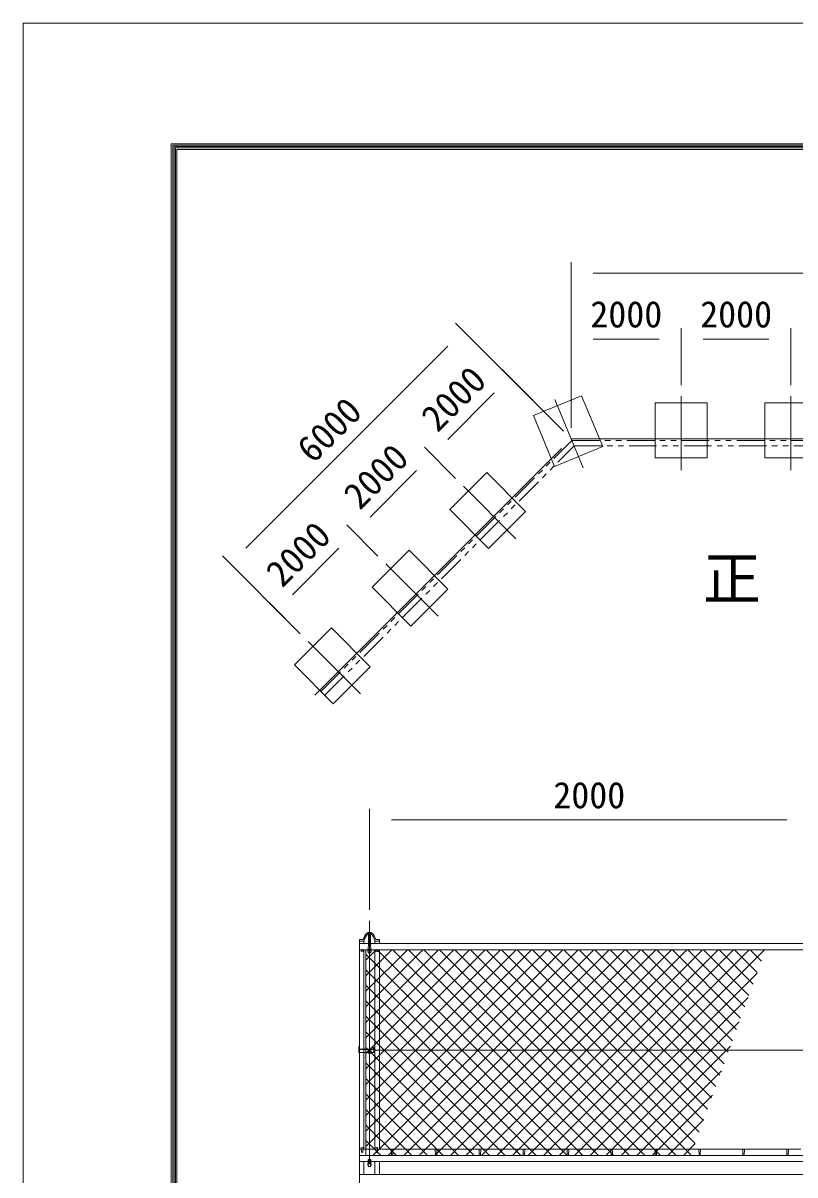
# Model space of a CAD drawing. Units: millimetres, scale not verified, with parts at other scales. Extents: x -10500 to 10500, y -7425 to 7425.
# Drawn here: x -10500 to -6986, y 2181 to 7425 of the extents above; entities that cross this region are included whole.
import ezdxf
from ezdxf.enums import TextEntityAlignment as Align

# ---------------------------------------------------------------- set-up
doc = ezdxf.new("R2010")
doc.units = ezdxf.units.MM
doc.header["$LTSCALE"] = 50
doc.linetypes.add('USER1', pattern=[50.8, 31.75, -6.35, 6.35, -6.35])
doc.linetypes.add('USER2', pattern=[5, 2.5, -0.5, 0.5, -0.5, 0.5, -0.5])
for name, color, linetype, lineweight in [('0-0_D-STR3', 3, 'Continuous', 13), ('0-1_D-STR1', 1, 'Continuous', 18), ('0-2_D-BMK', 2, 'USER1', 13), ('0-5_D-STR2', 7, 'Continuous', 9), ('0-6_D-STR-DIM', 7, 'Continuous', 9), ('0-8_D-BGD', 7, 'Continuous', 9), ('0-9_D-STR4', 7, 'Continuous', 9), ('0-B_D-TTL', 7, 'Continuous', 9)]:
    doc.layers.add(name, color=color, linetype=linetype, lineweight=lineweight)
doc.layers.add('0-3_D-TTL-TXT', color=7, linetype='Continuous')
doc.styles.add('ＭＳ ゴシック', font='')
doc.styles.get('ＭＳ ゴシック').set_extended_font_data('MS Gothic')

msp = doc.modelspace()

# ---------------------------------------------------------------- linework, layer by layer
at = {"layer": '0-0_D-STR3'}
for p, q in [((-8929.29, 3284.53), (-8930.49, 3283.83)), ((-8930.49, 3283.39), (-8930.49, 3283.83)), ((-8930.49, 3283.39), (-8915.48, 3283.39)), ((-8929.29, 3284.53), (-8916.69, 3284.53)), ((-8926.99, 3222.75), (-8926.99, 3278.39)), ((-8926.74, 3283.39), (-8926.74, 3283.83)), ((-8919.24, 3283.39), (-8919.24, 3283.83)), ((-8918.99, 3222.75), (-8918.99, 3278.39)), ((-8916.69, 3284.53), (-8915.48, 3283.83)), ((-8915.48, 3283.39), (-8915.48, 3283.83)), ((-8938.99, 3206.31), (-8938.99, 2727.33)), ((-8930.49, 3202.25), (-8930.49, 3197.65)), ((-8929.24, 3217.92), (-8929.24, 3204.16)), ((-8926.74, 3207.98), (-8926.74, 3203.38)), ((-8915.48, 3202.25), (-8919.24, 3207.98)), ((-8919.24, 3207.98), (-8919.24, 3203.38)), ((-8916.74, 3217.92), (-8916.74, 3204.16)), ((-8915.48, 3202.25), (-8915.48, 3197.65)), ((-8929.24, 3195.48), (-8929.24, 3192.35)), ((-8929.24, 3192.35), (-8927.43, 3192.35)), ((-8918.54, 3192.35), (-8916.74, 3192.35)), ((-8916.74, 3195.48), (-8916.74, 3192.35)), ((-8971.74, 2763.46), (-8971.74, 2739.88)), ((-8969.74, 2765.46), (-8967.99, 2765.46)), ((-8969.74, 2751.32), (-8904.99, 2751.32)), ((-8969.74, 2737.88), (-8929.24, 2737.88)), ((-8968.54, 2761.2), (-8968.54, 2755.58)), ((-8966.54, 2753.58), (-8908.19, 2753.58)), ((-8938.99, 2737.88), (-8938.99, 2269.4)), ((-8930.49, 2740.52), (-8930.49, 2744.6)), ((-8929.24, 2738.74), (-8929.24, 2734.7)), ((-8929.24, 2734.7), (-8927.24, 2734.7)), ((-8927.24, 2735.91), (-8927.24, 2734.7)), ((-8926.99, 2740.5), (-8926.99, 2737.67)), ((-8926.74, 2745.82), (-8926.74, 2749.91)), ((-8919.24, 2745.82), (-8919.24, 2749.91)), ((-8918.99, 2740.5), (-8918.99, 2737.67)), ((-8918.74, 2735.91), (-8918.74, 2734.7)), ((-8918.74, 2734.7), (-8916.74, 2734.7)), ((-8916.74, 2738.74), (-8916.74, 2734.7)), ((-8916.74, 2737.88), (-8904.99, 2737.88)), ((-8915.48, 2740.52), (-8915.48, 2744.6)), ((-8906.19, 2755.58), (-8906.19, 2760.65)), ((-8906.19, 2760.65), (-8902.99, 2760.65)), ((-8902.99, 2739.88), (-8902.99, 2760.65)), ((-8902.99, 2748.88), (-6929.24, 2748.88)), ((-8930.49, 2230.68), (-8930.49, 2226.09)), ((-8929.24, 2232.6), (-8929.24, 2251.19)), ((-8927.24, 2251.19), (-8929.24, 2251.19)), ((-8929.24, 2240.58), (-8927.24, 2240.58)), ((-8927.24, 2235.65), (-8927.24, 2251.19)), ((-8926.74, 2236.41), (-8926.74, 2231.81)), ((-8915.48, 2230.68), (-8919.24, 2236.41)), ((-8919.24, 2236.41), (-8919.24, 2231.81)), ((-8918.74, 2235.65), (-8918.74, 2251.19)), ((-8918.74, 2251.19), (-8916.74, 2251.19)), ((-8918.74, 2240.58), (-8916.74, 2240.58)), ((-8916.74, 2232.6), (-8916.74, 2251.19)), ((-8915.48, 2230.68), (-8915.48, 2226.09))]:
    msp.add_line(p, q, dxfattribs=at)
for points in [[(-8919.24, 3207.98), (-8926.74, 3207.98), (-8930.49, 3202.25)], [(-8915.48, 2744.6), (-8919.24, 2749.91), (-8926.74, 2749.91), (-8930.49, 2744.6)], [(-8915.48, 2740.52), (-8919.24, 2745.82), (-8926.74, 2745.82), (-8930.49, 2740.52), (-8926.74, 2735.21), (-8924.96, 2735.21)], [(-8921.02, 2735.21), (-8919.24, 2735.21), (-8915.48, 2740.52)], [(-8919.24, 2236.41), (-8926.74, 2236.41), (-8930.49, 2230.68)]]:
    msp.add_lwpolyline(points, dxfattribs=at)
for points in [[(-8919.24, 3203.38), (-8926.74, 3203.38), (-8930.49, 3197.65), (-8926.74, 3191.15), (-8919.24, 3191.15), (-8915.48, 3197.65)], [(-8919.24, 2231.81), (-8926.74, 2231.81), (-8930.49, 2226.09), (-8926.74, 2219.59), (-8919.24, 2219.59), (-8915.48, 2226.09)]]:
    msp.add_lwpolyline(points, close=True, dxfattribs=at)
for centre, radius, start, end in [((-8928.62, 3281.09), 3.32, 55.61585, 124.38415), ((-8922.99, 3271.99), 12.42, 72.4121, 107.5879), ((-8917.36, 3281.09), 3.32, 55.61585, 124.38415), ((-8922.99, 3217.92), 6.25, 0, 180), ((-8922.99, 3197.41), 6.25, 177.75339, 2.24661), ((-8969.74, 2763.46), 2, 90, 180), ((-8969.74, 2753.32), 2, 180, 270), ((-8969.74, 2739.88), 2, 180, 270), ((-8966.54, 2761.2), 2, 136.20109, 180), ((-8966.54, 2755.58), 2, 180, 270), ((-8922.99, 2738.24), 4.59, 29.48458, 150.51542), ((-8908.19, 2755.58), 2, 270, 0), ((-8904.99, 2753.32), 2, 270, 0), ((-8904.99, 2739.88), 2, 270, 0), ((-8922.99, 2225.84), 6.25, 177.75339, 2.24661)]:
    msp.add_arc(centre, radius, start, end, dxfattribs=at)
for centre, ratio, start_param, end_param in [((-8922.99, 3197.65), 0.748157, 3.1415927, 6.2831853), ((-8922.99, 2740.09), 0.721249, 2.1782275, 7.2465505), ((-8922.99, 2226.09), 0.748157, 3.1415927, 6.2831853)]:
    msp.add_ellipse(centre, major_axis=(-6.25, 0), ratio=ratio, start_param=start_param, end_param=end_param, dxfattribs=at)
for centre, major_axis in [((-8922.99, 2737.67), (-4, 0)), ((-8922.99, 2736.82), (-2.8, 0))]:
    msp.add_ellipse(centre, major_axis=major_axis, ratio=0.707107, dxfattribs=at)
at = {"layer": '0-1_D-STR1'}
for p, q in [((-8954.41, 3252.28), (-8966.49, 3252.28)), ((-8930.49, 3283.39), (-8915.48, 3283.39)), ((-8929.43, 3278.39), (-8916.55, 3278.39)), ((-8891.56, 3252.28), (-8879.49, 3252.28)), ((-8967.99, 3245.2), (-8967.99, 3250.78)), ((-8967.99, 3245.2), (-8967.99, 3250.78)), ((-8967.99, 3245.2), (-8967.99, 2727.94)), ((-8949.63, 3245.2), (-8967.99, 3245.2)), ((-8926.99, 3234.6), (-8967.99, 3234.6)), ((-8929.24, 3205.02), (-8967.99, 3205.02)), ((-8959.49, 3204.58), (-8960.24, 3197.04)), ((-8953.49, 3204.58), (-8952.74, 3197.04)), ((-8947.99, 3245.2), (-8947.99, 3234.6)), ((-8947.99, 3206.31), (-8947.99, 2727.33)), ((-6926.99, 3234.6), (-8918.99, 3234.6)), ((-6929.24, 3205.02), (-8916.74, 3205.02)), ((-8897.99, 3234.6), (-8897.99, 3245.2)), ((-8897.99, 2297.68), (-8897.99, 3206.31)), ((-8896.34, 3245.2), (-8877.99, 3245.2)), ((-8892.49, 3204.58), (-8893.24, 3197.04)), ((-8886.49, 3204.58), (-8885.74, 3197.04)), ((-8877.99, 3245.2), (-8877.99, 3250.78)), ((-8877.99, 3234.6), (-8877.99, 3245.2)), ((-8877.99, 2297.68), (-8877.99, 3206.31)), ((-8967.99, 2737.88), (-8967.99, 1691.57)), ((-8947.99, 2737.88), (-8947.99, 2297.68)), ((-8959.91, 2297.68), (-8967.99, 2297.68)), ((-4172.99, 2269.4), (-8967.99, 2269.4)), ((-8959.49, 2285.46), (-8960.24, 2306.96)), ((-8953.49, 2285.46), (-8952.74, 2306.96)), ((-8892.91, 2297.68), (-8953.06, 2297.68)), ((-8892.49, 2285.46), (-8893.24, 2306.96)), ((-8886.49, 2285.46), (-8885.74, 2306.96)), ((-6959.91, 2297.68), (-8886.06, 2297.68)), ((-8822.99, 2272.75), (-8823.74, 2295.47)), ((-8816.99, 2272.75), (-8816.24, 2295.47)), ((-8622.99, 2272.75), (-8623.74, 2295.47)), ((-8616.99, 2272.75), (-8616.24, 2295.47)), ((-8422.99, 2272.75), (-8423.74, 2295.47)), ((-8416.99, 2272.75), (-8416.24, 2295.47)), ((-8222.99, 2272.75), (-8223.74, 2295.47)), ((-8216.99, 2272.75), (-8216.24, 2295.47)), ((-8022.99, 2272.75), (-8023.74, 2295.47)), ((-8016.99, 2272.75), (-8016.24, 2295.47)), ((-7822.99, 2272.75), (-7823.74, 2295.47)), ((-7816.99, 2272.75), (-7816.24, 2295.47)), ((-7622.99, 2272.75), (-7623.74, 2295.47)), ((-7616.99, 2272.75), (-7616.24, 2295.47)), ((-7422.99, 2272.75), (-7423.74, 2295.47)), ((-7416.99, 2272.75), (-7416.24, 2295.47)), ((-7222.99, 2272.75), (-7223.74, 2295.47)), ((-7216.99, 2272.75), (-7216.24, 2295.47)), ((-7022.99, 2272.75), (-7023.74, 2295.47)), ((-7016.99, 2272.75), (-7016.24, 2295.47)), ((-8929.24, 2241.11), (-8967.99, 2241.11)), ((-8947.99, 2241.11), (-8947.99, 2182.07)), ((-8918.74, 2241.11), (-8927.24, 2241.11)), ((-8927.24, 2241.11), (-8918.74, 2241.11)), ((-6929.24, 2241.11), (-8916.74, 2241.11)), ((-8897.99, 2182.07), (-8897.99, 2241.11)), ((-8877.99, 2182.07), (-8877.99, 2241.11)), ((-8967.99, 2182.07), (-4172.99, 2182.07))]:
    msp.add_line(p, q, dxfattribs=at)
for centre, radius, start, end in [((-8966.49, 3250.78), 1.5, 90, 180), ((-8954.41, 3256.28), 4, 270, 350.85863), ((-8901.21, 3242.16), 51.07, 129.15493, 164.69044), ((-8891.04, 3237), 57.07, 135.26125, 169.49469), ((-8930.49, 3279.89), 3.5, 90, 147.73028), ((-8929.43, 3275.89), 2.5, 90, 149.15113), ((-8916.55, 3275.89), 2.5, 30.84887, 90), ((-8915.48, 3279.89), 3.5, 32.26972, 90), ((-8954.94, 3237), 57.07, 10.50531, 44.73875), ((-8944.77, 3242.16), 51.07, 15.30956, 50.84507), ((-8891.56, 3256.28), 4, 189.14137, 270), ((-8879.49, 3250.78), 1.5, 0, 90), ((-8956.49, 3203.33), 3.25, 22.61986, 157.38014), ((-8949.63, 3247.7), 2.5, 270, 353.11764), ((-8896.34, 3247.7), 2.5, 186.88236, 270), ((-8889.49, 3203.33), 3.25, 22.61986, 157.38014), ((-8956.49, 2286.71), 3.25, 202.61986, 337.38014), ((-8889.49, 2286.71), 3.25, 202.61986, 337.38014), ((-8819.99, 2274), 3.25, 202.61986, 337.38014), ((-8619.99, 2274), 3.25, 202.61986, 337.38014), ((-8419.99, 2274), 3.25, 202.61986, 337.38014), ((-8219.99, 2274), 3.25, 202.61986, 337.38014), ((-8019.99, 2274), 3.25, 202.61986, 337.38014), ((-7819.99, 2274), 3.25, 202.61986, 337.38014), ((-7619.99, 2274), 3.25, 202.61986, 337.38014), ((-7419.99, 2274), 3.25, 202.61986, 337.38014), ((-7219.99, 2274), 3.25, 202.61986, 337.38014), ((-7019.99, 2274), 3.25, 202.61986, 337.38014)]:
    msp.add_arc(centre, radius, start, end, dxfattribs=at)
at = {"layer": '0-2_D-BMK'}
for p, q in [((-7504.4, 5726.57), (-7504.4, 5389.07)), ((-7004.4, 5726.57), (-7004.4, 5389.07)), ((-8078.78, 5711.78), (-7949.62, 5399.97)), ((-8495.39, 5316.09), (-8256.74, 5077.44)), ((-8848.95, 4962.53), (-8610.3, 4723.88)), ((-9202.5, 4608.98), (-8963.85, 4370.33)), ((-8922.99, -2847.93), (-8922.99, 3338.05))]:
    msp.add_line(p, q, dxfattribs=at)
msp.add_lwpolyline([(-9171.12, 4365.47), (-8004.4, 5532.2), (-5504.4, 5532.2), (-4337.67, 4365.47)], dxfattribs=at)
at = {"layer": '0-5_D-STR2'}
for p, q in [((-8938.99, 3158.03), (-8891.99, 3205.02)), ((-8938.99, 3087.32), (-8821.28, 3205.02)), ((-8938.99, 3016.6), (-8750.57, 3205.02)), ((-8938.99, 2945.89), (-8679.86, 3205.02)), ((-8938.99, 2875.18), (-8609.15, 3205.02)), ((-8938.99, 2804.47), (-8538.44, 3205.02)), ((-8938.99, 2733.76), (-8467.73, 3205.02)), ((-8938.99, 2663.05), (-8397.02, 3205.02)), ((-8938.99, 2592.34), (-8326.31, 3205.02)), ((-8938.99, 2521.63), (-8255.6, 3205.02)), ((-8938.99, 2450.92), (-8184.89, 3205.02)), ((-8938.99, 2380.21), (-8114.18, 3205.02)), ((-8938.99, 2309.5), (-8043.46, 3205.02)), ((-8908.38, 2269.4), (-7972.75, 3205.02)), ((-7951.91, 2269.4), (-8887.53, 3205.02)), ((-8837.67, 2269.4), (-7902.04, 3205.02)), ((-7881.2, 2269.4), (-8816.82, 3205.02)), ((-8766.96, 2269.4), (-7831.33, 3205.02)), ((-7810.49, 2269.4), (-8746.11, 3205.02)), ((-8696.25, 2269.4), (-7760.62, 3205.02)), ((-7739.78, 2269.4), (-8675.4, 3205.02)), ((-8625.53, 2269.4), (-7689.91, 3205.02)), ((-7669.07, 2269.4), (-8604.69, 3205.02)), ((-8554.82, 2269.4), (-7619.2, 3205.02)), ((-7598.36, 2269.4), (-8533.98, 3205.02)), ((-8484.11, 2269.4), (-7548.49, 3205.02)), ((-7527.64, 2269.4), (-8463.27, 3205.02)), ((-8413.4, 2269.4), (-7477.78, 3205.02)), ((-7459.84, 2272.3), (-8392.56, 3205.02)), ((-8342.69, 2269.4), (-7407.07, 3205.02)), ((-7440.97, 2324.14), (-8321.85, 3205.02)), ((-8271.98, 2269.4), (-7336.36, 3205.02)), ((-7422.1, 2375.98), (-8251.14, 3205.02)), ((-8201.27, 2269.4), (-7265.65, 3205.02)), ((-7403.23, 2427.82), (-8180.43, 3205.02)), ((-8130.56, 2269.4), (-7194.94, 3205.02)), ((-7384.36, 2479.67), (-8109.72, 3205.02)), ((-8059.85, 2269.4), (-7124.23, 3205.02)), ((-7365.49, 2531.51), (-8039, 3205.02)), ((-7346.62, 2583.35), (-7968.29, 3205.02)), ((-7327.75, 2635.19), (-7897.58, 3205.02)), ((-7308.88, 2687.03), (-7826.87, 3205.02)), ((-7290.02, 2738.88), (-7756.16, 3205.02)), ((-7271.15, 2790.72), (-7685.45, 3205.02)), ((-7252.28, 2842.56), (-7614.74, 3205.02)), ((-7233.41, 2894.4), (-7544.03, 3205.02)), ((-7214.54, 2946.24), (-7473.32, 3205.02)), ((-7195.67, 2998.08), (-7402.61, 3205.02)), ((-7176.8, 3049.93), (-7331.9, 3205.02)), ((-7157.93, 3101.77), (-7261.19, 3205.02)), ((-7139.06, 3153.61), (-7190.48, 3205.02)), ((-8022.62, 2269.4), (-8938.99, 3185.77)), ((-8093.33, 2269.4), (-8938.99, 3115.06)), ((-7989.14, 2269.4), (-7158.6, 3099.94)), ((-8164.04, 2269.4), (-8938.99, 3044.34)), ((-8234.75, 2269.4), (-8938.99, 2973.63)), ((-7918.43, 2269.4), (-7199.06, 2988.76)), ((-8305.46, 2269.4), (-8938.99, 2902.92)), ((-8376.17, 2269.4), (-8938.99, 2832.21)), ((-7847.72, 2269.4), (-7239.53, 2877.59)), ((-8446.88, 2269.4), (-8938.99, 2761.5)), ((-7777.01, 2269.4), (-7279.99, 2766.41)), ((-8517.59, 2269.4), (-8938.99, 2690.79)), ((-7706.3, 2269.4), (-7320.46, 2655.24)), ((-8588.31, 2269.4), (-8938.99, 2620.08)), ((-8659.02, 2269.4), (-8938.99, 2549.37)), ((-7635.59, 2269.4), (-7360.92, 2544.06)), ((-8729.73, 2269.4), (-8938.99, 2478.66)), ((-7564.87, 2269.4), (-7401.39, 2432.88)), ((-8800.44, 2269.4), (-8938.99, 2407.95)), ((-8871.15, 2269.4), (-8938.99, 2337.24)), ((-7494.16, 2269.4), (-7441.85, 2321.71))]:
    msp.add_line(p, q, dxfattribs=at)
at = {"layer": '0-6_D-STR-DIM'}
for p, q in [((-8004.4, 5582.2), (-8004.4, 6336.21)), ((-7904.4, 6286.21), (-5604.4, 6286.21)), ((-8039.75, 5567.55), (-8531.5, 6059.3)), ((-8004.4, 5582.2), (-8004.4, 6036.21)), ((-7504.4, 5776.57), (-7504.4, 6036.21)), ((-7504.4, 5776.57), (-7504.4, 6036.21)), ((-7004.4, 5776.57), (-7004.4, 6036.21)), ((-7004.4, 5776.57), (-7004.4, 6036.21)), ((-7904.4, 5986.21), (-7604.4, 5986.21)), ((-7404.4, 5986.21), (-7104.4, 5986.21)), ((-8566.86, 5953.24), (-9486.1, 5034)), ((-8039.75, 5567.55), (-8319.37, 5847.17)), ((-8566.86, 5528.97), (-8354.73, 5741.1)), ((-8530.75, 5351.44), (-8672.92, 5493.62)), ((-8530.75, 5351.44), (-8672.92, 5493.62)), ((-8920.41, 5175.42), (-8708.28, 5387.55)), ((-8884.3, 4997.89), (-9026.48, 5140.06)), ((-8884.3, 4997.89), (-9026.48, 5140.06)), ((-9237.86, 4644.34), (-9592.16, 4998.64)), ((-9273.96, 4821.86), (-9061.83, 5034)), ((-9237.86, 4644.34), (-9380.03, 4786.51)), ((-8922.99, 3388.05), (-8922.99, 3847.11)), ((-8822.99, 3797.11), (-7022.99, 3797.11))]:
    msp.add_line(p, q, dxfattribs=at)
at = {"layer": '0-8_D-BGD', "linetype": 'USER2'}
for points in [[(-9143.72, 4382.26), (-8001.29, 5524.7), (-5507.5, 5524.7), (-4365.07, 4382.26)], [(-9126.04, 4364.59), (-7990.93, 5499.7), (-5517.86, 5499.7), (-4382.75, 4364.59)]]:
    msp.add_lwpolyline(points, dxfattribs=at)
at = {"layer": '0-9_D-STR4'}
for points in [[(-7957.11, 5728.35), (-8176.53, 5637.46), (-8080.86, 5406.49), (-7861.44, 5497.38)], [(-7623.15, 5695.32), (-7385.65, 5695.32), (-7385.65, 5445.32), (-7623.15, 5445.32)], [(-7123.15, 5695.32), (-6885.65, 5695.32), (-6885.65, 5445.32), (-7123.15, 5445.32)], [(-8389.33, 5377.96), (-8557.27, 5210.02), (-8380.49, 5033.24), (-8212.55, 5201.18)], [(-8742.88, 5024.41), (-8910.82, 4856.47), (-8734.04, 4679.69), (-8566.1, 4847.63)], [(-9096.43, 4670.85), (-9264.37, 4502.91), (-9087.6, 4326.14), (-8919.66, 4494.07)]]:
    msp.add_lwpolyline(points, close=True, dxfattribs=at)
at = {"layer": '0-B_D-TTL', "color": 2, "lineweight": 18}
msp.add_lwpolyline([(-10500, 7425), (10500, 7425), (10500, -7425), (-10500, -7425)], close=True, dxfattribs=at)
at = {"layer": '0-B_D-TTL'}
for points in [[(-9825, 6875), (9825, 6875), (9825, -6875), (-9825, -6875)], [(-9818.75, 6868.75), (9818.75, 6868.75), (9818.75, -6868.75), (-9818.75, -6868.75)], [(-9812.5, 6862.5), (9812.5, 6862.5), (9812.5, -6862.5), (-9812.5, -6862.5)], [(-9806.25, 6856.25), (9806.25, 6856.25), (9806.25, -6856.25), (-9806.25, -6856.25)], [(-9800, 6850), (9800, 6850), (9800, -6850), (-9800, -6850)]]:
    msp.add_lwpolyline(points, close=True, dxfattribs=at)

# ---------------------------------------------------------------- texts
at = {"layer": '0-3_D-TTL-TXT', "style": 'ＭＳ ゴシック'}
msp.add_text('正\u3000面\u3000図', height=192.4, dxfattribs=at).set_placement((-7404.14, 4742.1), align=Align.BOTTOM_LEFT)
at = {"layer": '0-6_D-STR-DIM', "style": 'ＭＳ ゴシック'}
for p in [(-7917.52, 6003.08), (-7417.52, 6003.08), (-8086.11, 3813.98)]:
    msp.add_text('2000', height=120.2, dxfattribs=at).set_placement(p, align=Align.BOTTOM_LEFT)
for s, p in [('2000', (-8588.07, 5531.62)), ('6000', (-9154.19, 5389.76)), ('2000', (-8941.62, 5178.07)), ('2000', (-9295.17, 4824.51))]:
    msp.add_text(s, height=120.2, rotation=45, dxfattribs=at).set_placement(p, align=Align.BOTTOM_LEFT)

doc.saveas('drawing.dxf')
